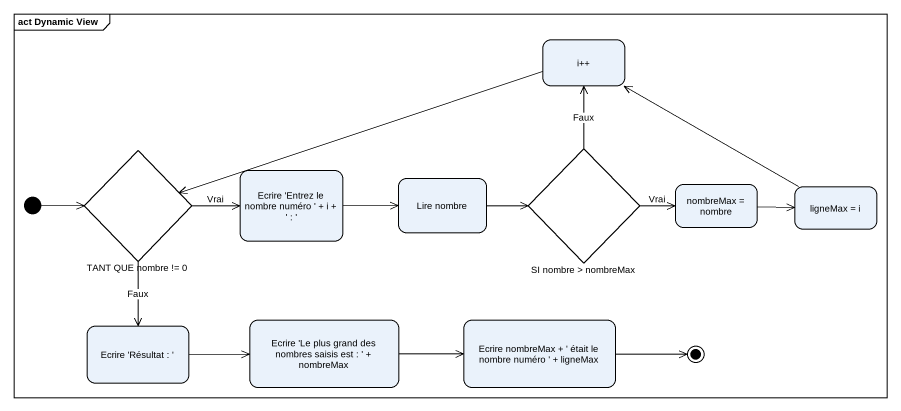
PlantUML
@startuml
mainframe act Dynamic View
hide empty description
state "i++" as i
state "TANT QUE nombre != 0" as TANT_QUE_nombre_0 <<choice>>
state "Ecrire 'Entrez le nombre numéro ' + i + ' : '" as Ecrire_Entrez_le_nombre
state "SI nombre > nombreMax" as SI_nombre_nombreMax <<choice>>
state "Lire nombre" as Lire_nombre
state "nombreMax = nombre" as nombreMax_nombre
state "ligneMax = i" as ligneMax_i
state "Ecrire 'Résultat : '" as Ecrire_Résultat
state "Ecrire 'Le plus grand des nombres saisis est : ' + nombreMax" as Ecrire_Le_plus_grand_des
state "Ecrire nombreMax + ' était le nombre numéro ' + ligneMax" as Ecrire_nombreMax_était_le
[*] -right-> TANT_QUE_nombre_0
i -left-> TANT_QUE_nombre_0
TANT_QUE_nombre_0 -right-> Ecrire_Entrez_le_nombre : Vrai
TANT_QUE_nombre_0 --> Ecrire_Résultat : Faux
Ecrire_Entrez_le_nombre -right-> Lire_nombre
SI_nombre_nombreMax -up-> i : Faux
SI_nombre_nombreMax -right-> nombreMax_nombre : Vrai
Lire_nombre -right-> SI_nombre_nombreMax
nombreMax_nombre -right-> ligneMax_i
ligneMax_i -left-> i
Ecrire_Résultat -right-> Ecrire_Le_plus_grand_des
Ecrire_Le_plus_grand_des -right-> Ecrire_nombreMax_était_le
Ecrire_nombreMax_était_le -right-> [*]
@enduml
